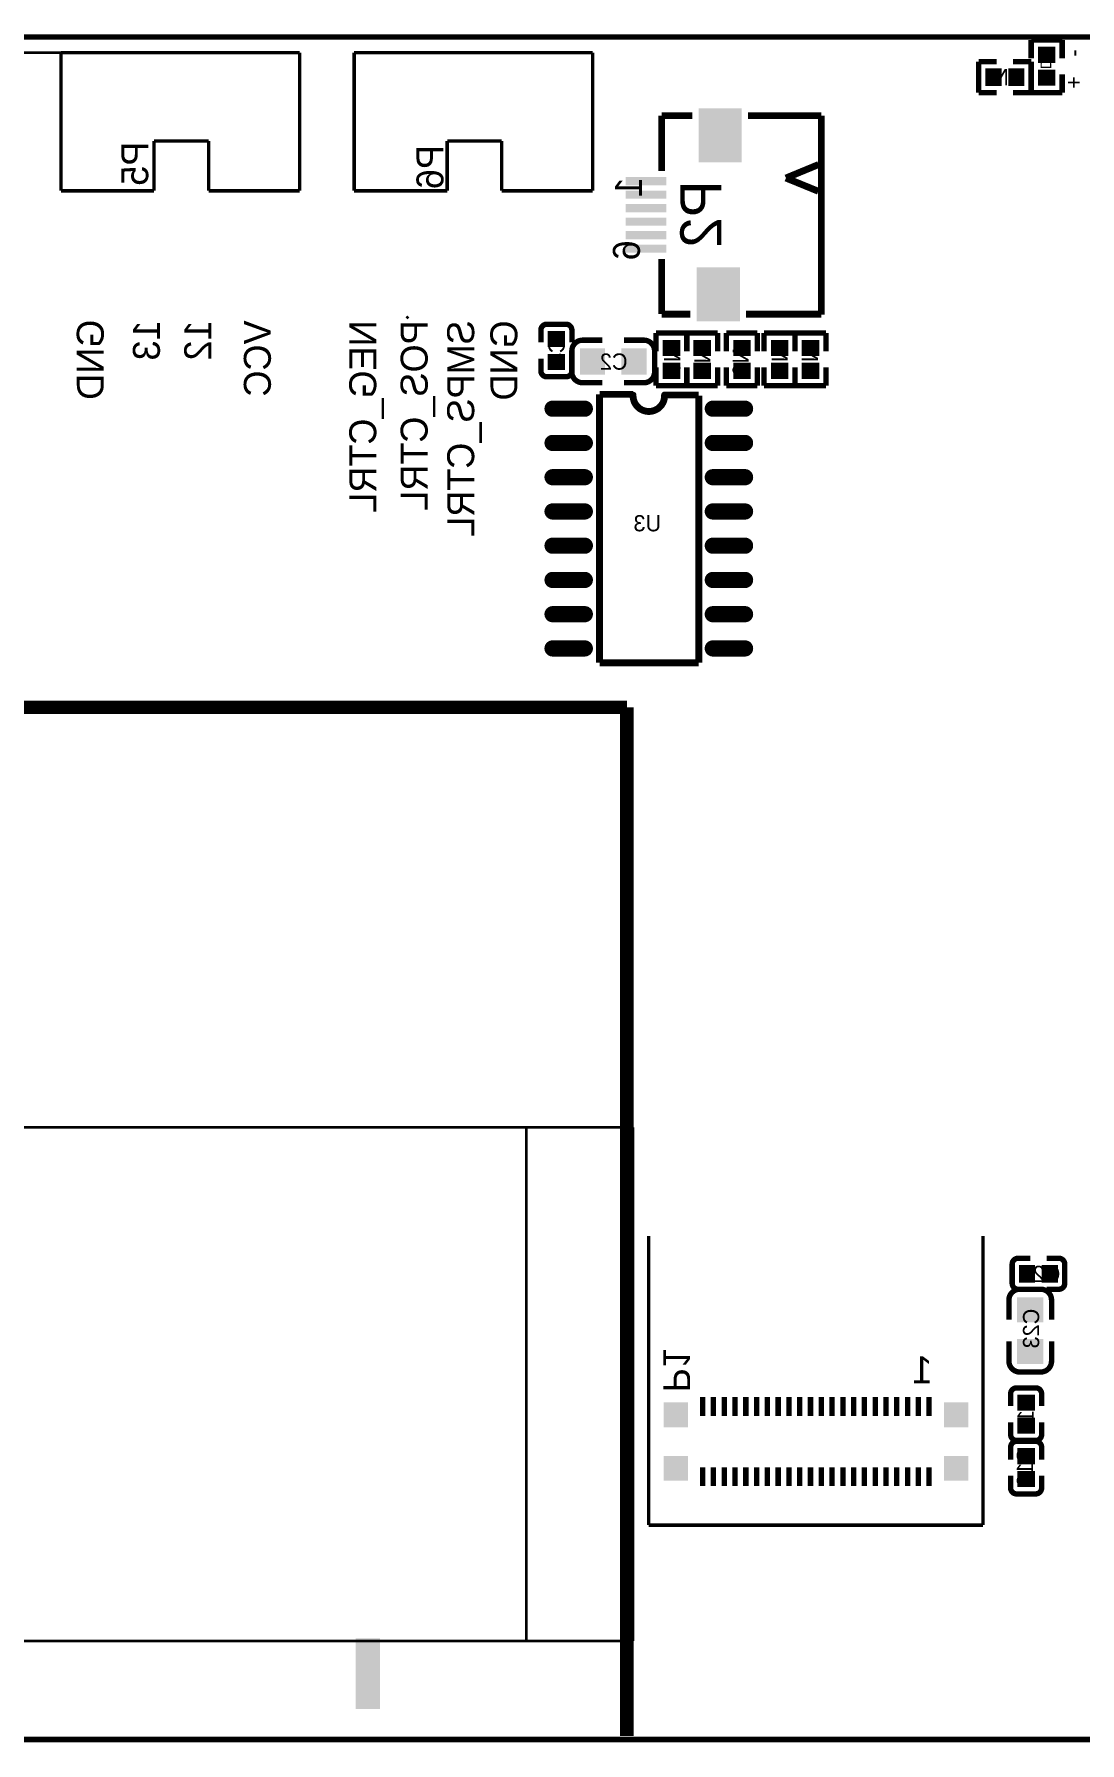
# Model space of a CAD drawing. Extents: x 882 to 2872, y 74 to 1007.
# Drawn here: x 2772.2 to 2811, y 304.6 to 367.9 of the extents above; entities that cross this region are included whole.
import ezdxf

# ---------------------------------------------------------------- set-up
doc = ezdxf.new("R2010")
doc.units = 0
doc.header["$MEASUREMENT"] = 0
doc.layers.add('BOTTOMOVERLAY', color=54, linetype='CONTINUOUS', lineweight=40)
doc.layers.add('KeepOutLayer', color=6, linetype='CONTINUOUS', lineweight=158)
doc.layers.add('BOTTOMPASTE', color=16, linetype='CONTINUOUS')

msp = doc.modelspace()

# ---------------------------------------------------------------- linework, layer by layer
at = {"layer": 'BOTTOMOVERLAY'}
for points, const_width in [([(2810.345, 367.705), (2809.19499, 367.705)], 0.2), ([(2809.19499, 367.03), (2809.19499, 367.705)], 0.2), ([(2810.345, 367.03), (2810.345, 367.705)], 0.2), ([(2773.211, 367.2364), (2771.2162, 367.2364)], 0.1), ([(2782.0612, 367.2362), (2773.2112, 367.2362)], 0.127), ([(2773.2112, 362.1112), (2773.2112, 367.2362)], 0.127), ([(2782.0612, 362.1112), (2782.0612, 367.2362)], 0.127), ([(2792.9332, 367.2362), (2784.0832, 367.2362)], 0.127), ([(2784.0832, 362.1112), (2784.0832, 367.2362)], 0.127), ([(2792.9332, 362.1112), (2792.9332, 367.2362)], 0.127), ([(2807.2456, 365.7486), (2807.2456, 366.8986)], 0.2), ([(2807.9206, 366.8986), (2807.2456, 366.8986)], 0.2), ([(2809.1956, 366.8986), (2808.5206, 366.8986)], 0.2), ([(2809.1956, 365.7486), (2809.1956, 366.8986)], 0.2), ([(2809.19499, 365.755), (2809.19499, 366.43)], 0.2), ([(2810.345, 365.755), (2810.345, 366.43)], 0.2), ([(2807.9206, 365.7486), (2807.2456, 365.7486)], 0.2), ([(2809.1956, 365.7486), (2808.5206, 365.7486)], 0.2), ([(2810.345, 365.755), (2809.19499, 365.755)], 0.2), ([(2795.48821, 362.85028), (2795.48821, 364.89698)], 0.254), ([(2796.62613, 364.89698), (2795.48821, 364.89698)], 0.254), ([(2801.40895, 364.89698), (2798.68862, 364.89698)], 0.254), ([(2801.40895, 357.51818), (2801.40895, 364.89698)], 0.254), ([(2776.6612, 362.1112), (2776.6612, 363.9612)], 0.127), ([(2778.6862, 363.9612), (2776.6612, 363.9612)], 0.127), ([(2778.6862, 362.1112), (2778.6862, 363.9612)], 0.127), ([(2787.5332, 362.1112), (2787.5332, 363.9612)], 0.127), ([(2789.5582, 363.9612), (2787.5332, 363.9612)], 0.127), ([(2789.5582, 362.1112), (2789.5582, 363.9612)], 0.127), ([(2800.09842, 362.5852), (2801.30842, 363.08518)], 0.254), ([(2801.29859, 362.09526), (2800.09842, 362.5852)], 0.254), ([(2776.6612, 362.1112), (2773.2112, 362.1112)], 0.127), ([(2782.0612, 362.1112), (2778.6862, 362.1112)], 0.127), ([(2787.5332, 362.1112), (2784.0832, 362.1112)], 0.127), ([(2792.9332, 362.1112), (2789.5582, 362.1112)], 0.127), ([(2795.48821, 357.5385), (2795.48821, 359.58638)], 0.254), ([(2786.0972, 357.3804), (2786.021, 357.4566)], 0.1), ([(2796.55755, 357.5385), (2795.48821, 357.5385)], 0.254), ([(2801.40895, 357.5385), (2798.62006, 357.5385)], 0.254), ([(2791.0086, 356.489), (2791.0086, 356.939)], 0.2), ([(2791.9386, 357.164), (2791.2286, 357.164)], 0.2), ([(2792.1586, 356.489), (2792.1586, 356.939)], 0.2), ([(2796.4258, 356.8338), (2795.2758, 356.8338)], 0.2), ([(2795.2758, 356.1588), (2795.2758, 356.8338)], 0.2), ([(2796.4188, 356.1588), (2796.4188, 356.8338)], 0.2), ([(2797.5688, 356.8338), (2796.4188, 356.8338)], 0.2), ([(2796.4258, 356.1588), (2796.4258, 356.8338)], 0.2), ([(2797.5688, 356.1588), (2797.5688, 356.8338)], 0.2), ([(2797.892, 356.1588), (2797.892, 356.8338)], 0.2), ([(2799.042, 356.8338), (2797.892, 356.8338)], 0.2), ([(2799.042, 356.1588), (2799.042, 356.8338)], 0.2), ([(2799.289, 356.1588), (2799.289, 356.8338)], 0.2), ([(2800.43901, 356.8338), (2799.289, 356.8338)], 0.2), ([(2800.43199, 356.1588), (2800.43199, 356.8338)], 0.2), ([(2801.582, 356.8338), (2800.43199, 356.8338)], 0.2), ([(2800.43901, 356.1588), (2800.43901, 356.8338)], 0.2), ([(2801.582, 356.1588), (2801.582, 356.8338)], 0.2), ([(2792.1568, 355.3926), (2792.1568, 356.1726)], 0.2), ([(2793.2918, 356.5726), (2792.5568, 356.5726)], 0.2), ([(2794.8268, 356.5726), (2794.0918, 356.5726)], 0.2), ([(2795.2268, 355.3926), (2795.2268, 356.1726)], 0.2), ([(2791.0086, 355.439), (2791.0086, 355.889)], 0.2), ([(2792.1586, 355.439), (2792.1586, 355.889)], 0.2), ([(2795.2758, 354.8838), (2795.2758, 355.5588)], 0.2), ([(2796.4188, 354.8838), (2796.4188, 355.5588)], 0.2), ([(2796.4258, 354.8838), (2796.4258, 355.5588)], 0.2), ([(2797.5688, 354.8838), (2797.5688, 355.5588)], 0.2), ([(2797.892, 354.8838), (2797.892, 355.5588)], 0.2), ([(2799.042, 354.8838), (2799.042, 355.5588)], 0.2), ([(2799.289, 354.8838), (2799.289, 355.5588)], 0.2), ([(2800.43199, 354.8838), (2800.43199, 355.5588)], 0.2), ([(2800.43901, 354.8838), (2800.43901, 355.5588)], 0.2), ([(2801.582, 354.8838), (2801.582, 355.5588)], 0.2), ([(2791.9386, 355.214), (2791.2286, 355.214)], 0.2), ([(2793.29179, 354.9926), (2792.55679, 354.9926)], 0.2), ([(2794.8268, 354.9926), (2794.0918, 354.9926)], 0.2), ([(2796.4258, 354.8838), (2795.2758, 354.8838)], 0.2), ([(2797.5688, 354.8838), (2796.4188, 354.8838)], 0.2), ([(2799.042, 354.8838), (2797.892, 354.8838)], 0.2), ([(2800.43901, 354.8838), (2799.289, 354.8838)], 0.2), ([(2801.582, 354.8838), (2800.43199, 354.8838)], 0.2), ([(2793.1838, 344.60914), (2793.1838, 354.56086)], 0.254), ([(2794.42827, 354.56086), (2793.1838, 354.56086)], 0.254), ([(2796.8668, 354.538), (2795.5968, 354.538)], 0.254), ([(2796.8668, 344.60914), (2796.8668, 354.5126)], 0.254), ([(2796.8668, 344.60914), (2793.1838, 344.60914)], 0.254), ([(2794.1998, 342.9556), (2735.9322, 342.9556)], 0.5), ([(2794.1998, 304.8048), (2794.1998, 342.9556)], 0.5), ([(2790.4645, 327.3854), (2722.6435, 327.3854)], 0.1), ([(2794.4254, 327.3854), (2722.6704, 327.3854)], 0.1), ([(2790.4645, 308.3354), (2790.4645, 327.3854)], 0.1), ([(2794.4254, 308.3354), (2794.4254, 327.3854)], 0.1), ([(2795.01019, 312.62673), (2795.01019, 323.3468)], 0.127), ([(2807.41011, 312.62673), (2807.41011, 323.3468)], 0.127), ([(2809.1652, 322.5248), (2808.7152, 322.5248)], 0.2), ([(2810.2152, 322.5248), (2809.7652, 322.5248)], 0.2), ([(2808.4902, 321.5948), (2808.4902, 322.3048)], 0.2), ([(2810.4402, 321.59481), (2810.4402, 322.3048)], 0.2), ([(2809.1652, 321.3748), (2808.7152, 321.3748)], 0.2), ([(2809.5504, 321.3766), (2808.7704, 321.3766)], 0.2), ([(2810.2152, 321.3748), (2809.7652, 321.3748)], 0.2), ([(2808.3704, 320.2416), (2808.3704, 320.9766)], 0.2), ([(2809.9504, 320.2416), (2809.9504, 320.9766)], 0.2), ([(2808.3704, 318.7066), (2808.3704, 319.4416)], 0.2), ([(2809.9504, 318.70659), (2809.9504, 319.44159)], 0.2), ([(2809.5504, 318.3066), (2808.7704, 318.3066)], 0.2), ([(2808.433, 317.0428), (2808.433, 317.4928)], 0.2), ([(2809.36299, 317.7178), (2808.653, 317.7178)], 0.2), ([(2809.583, 317.0428), (2809.583, 317.4928)], 0.2), ([(2808.433, 315.9928), (2808.433, 316.4428)], 0.2), ([(2809.583, 315.9928), (2809.583, 316.4428)], 0.2), ([(2808.433, 315.0616), (2808.433, 315.5116)], 0.2), ([(2809.363, 315.7678), (2808.65301, 315.7678)], 0.2), ([(2809.36299, 315.7366), (2808.653, 315.7366)], 0.2), ([(2809.583, 315.0616), (2809.583, 315.5116)], 0.2), ([(2808.433, 314.0116), (2808.433, 314.4616)], 0.2), ([(2809.583, 314.0116), (2809.583, 314.4616)], 0.2), ([(2809.363, 313.7866), (2808.65301, 313.7866)], 0.2), ([(2807.41011, 312.62673), (2795.01019, 312.62673)], 0.127), ([(2790.4645, 308.3354), (2722.6435, 308.3354)], 0.1), ([(2794.4254, 308.3354), (2722.6704, 308.3354)], 0.1)]:
    msp.add_lwpolyline(points, dxfattribs=dict(at, const_width=const_width))
for points, const_width in [([(2791.0086, 356.944, -0.414214), (2791.2286, 357.164)], 0.2), ([(2791.9386, 357.164, -0.414214), (2792.15859, 356.944)], 0.2), ([(2792.1568, 356.1726, -0.414213), (2792.5568, 356.5726)], 0.2), ([(2794.8268, 356.5726, -0.414213), (2795.2268, 356.1726)], 0.2), ([(2791.2286, 355.214, -0.414214), (2791.0086, 355.434)], 0.2), ([(2792.1586, 355.434, -0.414214), (2791.9386, 355.214)], 0.2), ([(2792.55679, 354.9926, -0.414213), (2792.15679, 355.3926)], 0.2), ([(2795.2268, 355.3926, -0.414213), (2794.8268, 354.9926)], 0.2), ([(2795.5968, 354.538, -1.041954), (2794.42827, 354.53508)], 0.254), ([(2808.4902, 322.3048, -0.414214), (2808.7102, 322.52479)], 0.2), ([(2810.2202, 322.5248, -0.414214), (2810.4402, 322.3048)], 0.2), ([(2808.3704, 320.9766, -0.414213), (2808.7704, 321.3766)], 0.2), ([(2808.7102, 321.3748, -0.414214), (2808.4902, 321.5948)], 0.2), ([(2809.5504, 321.3766, -0.414213), (2809.9504, 320.9766)], 0.2), ([(2810.4402, 321.5948, -0.414214), (2810.2202, 321.3748)], 0.2), ([(2808.7704, 318.3066, -0.414213), (2808.3704, 318.7066)], 0.2), ([(2809.9504, 318.70659, -0.414213), (2809.5504, 318.30659)], 0.2), ([(2808.433, 317.4978, -0.414214), (2808.653, 317.7178)], 0.2), ([(2809.363, 317.7178, -0.414214), (2809.583, 317.4978)], 0.2), ([(2808.65301, 315.7678, -0.414214), (2808.433, 315.9878)], 0.2), ([(2808.433, 315.5166, -0.414214), (2808.653, 315.7366)], 0.2), ([(2809.583, 315.9878, -0.414214), (2809.363, 315.7678)], 0.2), ([(2809.36299, 315.7366, -0.414214), (2809.583, 315.5166)], 0.2), ([(2808.653, 313.7866, -0.414214), (2808.433, 314.0066)], 0.2), ([(2809.583, 314.0066, -0.414214), (2809.363, 313.7866)], 0.2)]:
    msp.add_lwpolyline(points, format="xyb", dxfattribs=dict(at, const_width=const_width))
for points, const_width in [([(2791.0086, 356.894, 1), (2791.0086, 356.994, 1)], 0.1), ([(2791.2286, 357.114, 1), (2791.2286, 357.214, 1)], 0.1), ([(2791.9386, 357.114, 1), (2791.9386, 357.214, 1)], 0.1), ([(2792.15859, 356.894, 1), (2792.15859, 356.994, 1)], 0.1), ([(2792.1568, 356.1226, 1), (2792.1568, 356.2226, 1)], 0.1), ([(2792.5568, 356.5226, 1), (2792.5568, 356.6226, 1)], 0.1), ([(2794.8268, 356.5226, 1), (2794.8268, 356.6226, 1)], 0.1), ([(2795.2268, 356.1226, 1), (2795.2268, 356.2226, 1)], 0.1), ([(2791.0086, 355.384, 1), (2791.0086, 355.484, 1)], 0.1), ([(2792.15679, 355.3426, 1), (2792.15679, 355.4426, 1)], 0.1), ([(2792.1586, 355.384, 1), (2792.1586, 355.484, 1)], 0.1), ([(2795.2268, 355.3426, 1), (2795.2268, 355.4426, 1)], 0.1), ([(2791.2286, 355.164, 1), (2791.2286, 355.264, 1)], 0.1), ([(2791.9386, 355.164, 1), (2791.9386, 355.264, 1)], 0.1), ([(2792.55679, 354.9426, 1), (2792.55679, 355.0426, 1)], 0.1), ([(2794.8268, 354.9426, 1), (2794.8268, 355.0426, 1)], 0.1), ([(2794.42827, 354.47158, 1), (2794.42827, 354.59858, 1)], 0.127), ([(2795.5968, 354.4745, 1), (2795.5968, 354.6015, 1)], 0.127), ([(2808.7102, 322.47479, 1), (2808.7102, 322.57479, 1)], 0.1), ([(2810.2202, 322.4748, 1), (2810.2202, 322.5748, 1)], 0.1), ([(2808.4902, 322.2548, 1), (2808.4902, 322.3548, 1)], 0.1), ([(2810.4402, 322.2548, 1), (2810.4402, 322.3548, 1)], 0.1), ([(2808.4902, 321.5448, 1), (2808.4902, 321.6448, 1)], 0.1), ([(2808.7102, 321.3248, 1), (2808.7102, 321.4248, 1)], 0.1), ([(2808.7704, 321.3266, 1), (2808.7704, 321.4266, 1)], 0.1), ([(2809.5504, 321.3266, 1), (2809.5504, 321.4266, 1)], 0.1), ([(2810.2202, 321.3248, 1), (2810.2202, 321.4248, 1)], 0.1), ([(2810.4402, 321.5448, 1), (2810.4402, 321.6448, 1)], 0.1), ([(2808.3704, 320.9266, 1), (2808.3704, 321.0266, 1)], 0.1), ([(2809.9504, 320.9266, 1), (2809.9504, 321.0266, 1)], 0.1), ([(2808.3704, 318.6566, 1), (2808.3704, 318.7566, 1)], 0.1), ([(2809.9504, 318.65659, 1), (2809.9504, 318.75659, 1)], 0.1), ([(2808.7704, 318.2566, 1), (2808.7704, 318.3566, 1)], 0.1), ([(2809.5504, 318.25659, 1), (2809.5504, 318.35659, 1)], 0.1), ([(2808.433, 317.4478, 1), (2808.433, 317.5478, 1)], 0.1), ([(2808.653, 317.6678, 1), (2808.653, 317.7678, 1)], 0.1), ([(2809.363, 317.6678, 1), (2809.363, 317.7678, 1)], 0.1), ([(2809.583, 317.4478, 1), (2809.583, 317.5478, 1)], 0.1), ([(2808.433, 315.9378, 1), (2808.433, 316.0378, 1)], 0.1), ([(2808.433, 315.4666, 1), (2808.433, 315.5666, 1)], 0.1), ([(2808.65301, 315.7178, 1), (2808.65301, 315.8178, 1)], 0.1), ([(2808.653, 315.6866, 1), (2808.653, 315.7866, 1)], 0.1), ([(2809.36299, 315.6866, 1), (2809.36299, 315.7866, 1)], 0.1), ([(2809.363, 315.7178, 1), (2809.363, 315.8178, 1)], 0.1), ([(2809.583, 315.9378, 1), (2809.583, 316.0378, 1)], 0.1), ([(2809.583, 315.4666, 1), (2809.583, 315.5666, 1)], 0.1), ([(2808.433, 313.9566, 1), (2808.433, 314.0566, 1)], 0.1), ([(2808.653, 313.7366, 1), (2808.653, 313.8366, 1)], 0.1), ([(2809.363, 313.7366, 1), (2809.363, 313.8366, 1)], 0.1), ([(2809.583, 313.9566, 1), (2809.583, 314.0566, 1)], 0.1)]:
    msp.add_lwpolyline(points, format="xyb", close=True, dxfattribs=dict(at, const_width=const_width))
at = {"layer": 'BOTTOMPASTE', "const_width": 0.6}
for points in [[(2792.63977, 354.03), (2791.44183, 354.03)], [(2798.58337, 354.03), (2797.38543, 354.03)], [(2792.63977, 352.76), (2791.44183, 352.76)], [(2798.58337, 352.76), (2797.38543, 352.76)], [(2792.63977, 351.49), (2791.44183, 351.49)], [(2798.58337, 351.49), (2797.38543, 351.49)], [(2792.63977, 350.22), (2791.44183, 350.22)], [(2798.58337, 350.22), (2797.38543, 350.22)], [(2792.63977, 348.95), (2791.44183, 348.95)], [(2798.58337, 348.95), (2797.38543, 348.95)], [(2792.63977, 347.68), (2791.44183, 347.68)], [(2798.58337, 347.68), (2797.38543, 347.68)], [(2792.63977, 346.41), (2791.44183, 346.41)], [(2798.58337, 346.41), (2797.38543, 346.41)], [(2792.63977, 345.14), (2791.44183, 345.14)], [(2798.58337, 345.14), (2797.38543, 345.14)]]:
    msp.add_lwpolyline(points, dxfattribs=at)
at = {"layer": 'BOTTOMPASTE', "const_width": 0.3}
for points in [[(2791.44183, 353.88, 1), (2791.44183, 354.18, 1)], [(2792.63977, 353.88, 1), (2792.63977, 354.18, 1)], [(2797.38543, 353.88, 1), (2797.38543, 354.18, 1)], [(2798.58337, 353.88, 1), (2798.58337, 354.18, 1)], [(2791.44183, 352.61, 1), (2791.44183, 352.91, 1)], [(2792.63977, 352.61, 1), (2792.63977, 352.91, 1)], [(2797.38543, 352.61, 1), (2797.38543, 352.91, 1)], [(2798.58337, 352.61, 1), (2798.58337, 352.91, 1)], [(2791.44183, 351.34, 1), (2791.44183, 351.64, 1)], [(2792.63977, 351.34, 1), (2792.63977, 351.64, 1)], [(2797.38543, 351.34, 1), (2797.38543, 351.64, 1)], [(2798.58337, 351.34, 1), (2798.58337, 351.64, 1)], [(2791.44183, 350.07, 1), (2791.44183, 350.37, 1)], [(2792.63977, 350.07, 1), (2792.63977, 350.37, 1)], [(2797.38543, 350.07, 1), (2797.38543, 350.37, 1)], [(2798.58337, 350.07, 1), (2798.58337, 350.37, 1)], [(2791.44183, 348.8, 1), (2791.44183, 349.1, 1)], [(2792.63977, 348.8, 1), (2792.63977, 349.1, 1)], [(2797.38543, 348.8, 1), (2797.38543, 349.1, 1)], [(2798.58337, 348.8, 1), (2798.58337, 349.1, 1)], [(2791.44183, 347.53, 1), (2791.44183, 347.83, 1)], [(2792.63977, 347.53, 1), (2792.63977, 347.83, 1)], [(2797.38543, 347.53, 1), (2797.38543, 347.83, 1)], [(2798.58337, 347.53, 1), (2798.58337, 347.83, 1)], [(2791.44183, 346.26, 1), (2791.44183, 346.56, 1)], [(2792.63977, 346.26, 1), (2792.63977, 346.56, 1)], [(2797.38543, 346.26, 1), (2797.38543, 346.56, 1)], [(2798.58337, 346.26, 1), (2798.58337, 346.56, 1)], [(2791.44183, 344.99, 1), (2791.44183, 345.29, 1)], [(2792.63977, 344.99, 1), (2792.63977, 345.29, 1)], [(2797.38543, 344.99, 1), (2797.38543, 345.29, 1)], [(2798.58337, 344.99, 1), (2798.58337, 345.29, 1)]]:
    msp.add_lwpolyline(points, format="xyb", close=True, dxfattribs=at)
at = {"layer": 'BOTTOMPASTE'}
for points in [[(2810.095, 366.855), (2810.095, 367.455), (2809.445, 366.855), (2809.445, 367.455)], [(2807.4956, 365.9986), (2808.0956, 365.9986), (2807.4956, 366.6486), (2808.0956, 366.6486)], [(2808.3456, 365.9986), (2808.9456, 365.9986), (2808.3456, 366.6486), (2808.9456, 366.6486)], [(2810.095, 366.005), (2810.095, 366.605), (2809.445, 366.005), (2809.445, 366.605)], [(2798.45748, 363.16834), (2798.45748, 365.16732), (2796.85727, 363.16834), (2796.85727, 365.16732)], [(2795.65841, 362.31691), (2795.65841, 362.6192), (2794.15724, 362.31691), (2794.15724, 362.6192)], [(2795.65841, 361.8191), (2795.65841, 362.11879), (2794.15724, 361.8191), (2794.15724, 362.11879)], [(2795.65841, 361.31872), (2795.65841, 361.61842), (2794.15724, 361.31872), (2794.15724, 361.61842)], [(2795.65841, 360.81833), (2795.65841, 361.11805), (2794.15724, 360.81833), (2794.15724, 361.11805)], [(2795.65841, 360.31793), (2795.65841, 360.61768), (2794.15724, 360.31793), (2794.15724, 360.61768)], [(2795.65841, 359.81758), (2795.65841, 360.11727), (2794.15724, 359.81758), (2794.15724, 360.11727)], [(2798.38891, 357.26944), (2798.38891, 359.26842), (2796.78868, 357.26944), (2796.78868, 359.26842)], [(2791.2586, 356.914), (2791.2586, 356.314), (2791.9086, 356.914), (2791.9086, 356.314)], [(2793.3868, 356.2726), (2792.4568, 356.2726), (2793.3868, 355.2926), (2792.4568, 355.2926)], [(2794.9268, 356.2726), (2793.9968, 356.2726), (2794.9268, 355.2926), (2793.9968, 355.2926)], [(2795.5258, 356.5838), (2795.5258, 355.9838), (2796.1758, 356.5838), (2796.1758, 355.9838)], [(2796.6688, 356.5838), (2796.6688, 355.9838), (2797.3188, 356.5838), (2797.3188, 355.9838)], [(2798.142, 356.5838), (2798.142, 355.9838), (2798.792, 356.5838), (2798.792, 355.9838)], [(2799.539, 356.5838), (2799.539, 355.9838), (2800.189, 356.5838), (2800.189, 355.9838)], [(2801.332, 355.9838), (2801.332, 356.5838), (2800.682, 355.9838), (2800.682, 356.5838)], [(2791.2586, 356.064), (2791.2586, 355.464), (2791.9086, 356.064), (2791.9086, 355.464)], [(2795.5258, 355.7338), (2795.5258, 355.1338), (2796.1758, 355.7338), (2796.1758, 355.1338)], [(2796.6688, 355.7338), (2796.6688, 355.1338), (2797.3188, 355.7338), (2797.3188, 355.1338)], [(2798.142, 355.7338), (2798.142, 355.1338), (2798.792, 355.7338), (2798.792, 355.1338)], [(2799.539, 355.7338), (2799.539, 355.1338), (2800.189, 355.7338), (2800.189, 355.1338)], [(2801.332, 355.1338), (2801.332, 355.7338), (2800.682, 355.1338), (2800.682, 355.7338)], [(2808.7402, 321.6248), (2809.3402, 321.6248), (2808.7402, 322.2748), (2809.3402, 322.2748)], [(2809.5902, 321.6248), (2810.1902, 321.6248), (2809.5902, 322.2748), (2810.1902, 322.2748)], [(2808.6704, 321.0766), (2808.6704, 320.1466), (2809.6504, 321.0766), (2809.6504, 320.1466)], [(2808.6704, 319.5366), (2808.6704, 318.6066), (2809.6504, 319.5366), (2809.6504, 318.6066)], [(2809.333, 316.8678), (2809.333, 317.4678), (2808.683, 316.8678), (2808.683, 317.4678)], [(2795.56021, 316.25664), (2796.46021, 316.25664), (2795.56021, 317.17664), (2796.46021, 317.17664)], [(2797.11021, 317.37677), (2796.91021, 317.37677), (2797.11021, 316.67677), (2796.91021, 316.67677)], [(2797.51021, 317.37677), (2797.31021, 317.37677), (2797.51021, 316.67677), (2797.31021, 316.67677)], [(2797.91021, 317.37677), (2797.71021, 317.37677), (2797.91021, 316.67677), (2797.71021, 316.67677)], [(2798.31021, 317.37677), (2798.11021, 317.37677), (2798.31021, 316.67677), (2798.11021, 316.67677)], [(2798.7102, 317.37677), (2798.51021, 317.37677), (2798.7102, 316.67677), (2798.51021, 316.67677)], [(2799.1102, 317.37677), (2798.91021, 317.37677), (2799.1102, 316.67677), (2798.91021, 316.67677)], [(2799.5102, 317.37677), (2799.3102, 317.37677), (2799.5102, 316.67677), (2799.3102, 316.67677)], [(2799.9102, 317.37677), (2799.7102, 317.37677), (2799.9102, 316.67677), (2799.7102, 316.67677)], [(2800.3102, 317.37677), (2800.1102, 317.37677), (2800.3102, 316.67677), (2800.1102, 316.67677)], [(2800.7102, 317.37677), (2800.5102, 317.37677), (2800.7102, 316.67677), (2800.5102, 316.67677)], [(2801.1102, 317.37677), (2800.9102, 317.37677), (2801.1102, 316.67677), (2800.9102, 316.67677)], [(2801.5102, 317.37677), (2801.3102, 317.37677), (2801.5102, 316.67677), (2801.3102, 316.67677)], [(2801.9102, 317.37677), (2801.7102, 317.37677), (2801.9102, 316.67677), (2801.7102, 316.67677)], [(2802.31022, 317.37677), (2802.11022, 317.37677), (2802.31022, 316.67677), (2802.11022, 316.67677)], [(2802.71027, 317.37677), (2802.51027, 317.37677), (2802.71027, 316.67677), (2802.51027, 316.67677)], [(2803.11032, 317.37677), (2802.91032, 317.37677), (2803.11032, 316.67677), (2802.91032, 316.67677)], [(2803.51012, 317.37677), (2803.31012, 317.37677), (2803.51012, 316.67677), (2803.31012, 316.67677)], [(2803.91017, 317.37677), (2803.71017, 317.37677), (2803.91017, 316.67677), (2803.71017, 316.67677)], [(2804.31022, 317.37677), (2804.11022, 317.37677), (2804.31022, 316.67677), (2804.11022, 316.67677)], [(2804.71027, 317.37677), (2804.51027, 317.37677), (2804.71027, 316.67677), (2804.51027, 316.67677)], [(2805.11032, 317.37677), (2804.91032, 317.37677), (2805.11032, 316.67677), (2804.91032, 316.67677)], [(2805.51012, 317.37677), (2805.31012, 317.37677), (2805.51012, 316.67677), (2805.31012, 316.67677)], [(2805.96011, 316.25664), (2806.86011, 316.25664), (2805.96011, 317.17664), (2806.86011, 317.17664)], [(2809.333, 316.0178), (2809.333, 316.6178), (2808.683, 316.0178), (2808.683, 316.6178)], [(2795.56021, 314.27671), (2796.46021, 314.27671), (2795.56021, 315.19671), (2796.46021, 315.19671)], [(2805.96011, 314.27671), (2806.86011, 314.27671), (2805.96011, 315.19671), (2806.86011, 315.19671)], [(2808.683, 315.4866), (2808.683, 314.8866), (2809.333, 315.4866), (2809.333, 314.8866)], [(2797.11021, 314.77683), (2796.91021, 314.77683), (2797.11021, 314.07683), (2796.91021, 314.07683)], [(2797.51021, 314.77683), (2797.31021, 314.77683), (2797.51021, 314.07683), (2797.31021, 314.07683)], [(2797.91021, 314.77683), (2797.71021, 314.77683), (2797.91021, 314.07683), (2797.71021, 314.07683)], [(2798.31021, 314.77683), (2798.11021, 314.77683), (2798.31021, 314.07683), (2798.11021, 314.07683)], [(2798.7102, 314.77683), (2798.51021, 314.77683), (2798.7102, 314.07683), (2798.51021, 314.07683)], [(2799.1102, 314.77683), (2798.91021, 314.77683), (2799.1102, 314.07683), (2798.91021, 314.07683)], [(2799.5102, 314.77683), (2799.3102, 314.77683), (2799.5102, 314.07683), (2799.3102, 314.07683)], [(2799.9102, 314.77683), (2799.7102, 314.77683), (2799.9102, 314.07683), (2799.7102, 314.07683)], [(2800.3102, 314.77683), (2800.1102, 314.77683), (2800.3102, 314.07683), (2800.1102, 314.07683)], [(2800.7102, 314.77683), (2800.5102, 314.77683), (2800.7102, 314.07683), (2800.5102, 314.07683)], [(2801.1102, 314.77683), (2800.9102, 314.77683), (2801.1102, 314.07683), (2800.9102, 314.07683)], [(2801.5102, 314.77683), (2801.3102, 314.77683), (2801.5102, 314.07683), (2801.3102, 314.07683)], [(2801.9102, 314.77683), (2801.7102, 314.77683), (2801.9102, 314.07683), (2801.7102, 314.07683)], [(2802.31022, 314.77683), (2802.11022, 314.77683), (2802.31022, 314.07683), (2802.11022, 314.07683)], [(2802.71027, 314.77683), (2802.51027, 314.77683), (2802.71027, 314.07683), (2802.51027, 314.07683)], [(2803.11032, 314.77683), (2802.91032, 314.77683), (2803.11032, 314.07683), (2802.91032, 314.07683)], [(2803.51012, 314.77683), (2803.31012, 314.77683), (2803.51012, 314.07683), (2803.31012, 314.07683)], [(2803.91017, 314.77683), (2803.71017, 314.77683), (2803.91017, 314.07683), (2803.71017, 314.07683)], [(2804.31022, 314.77683), (2804.11022, 314.77683), (2804.31022, 314.07683), (2804.11022, 314.07683)], [(2804.71027, 314.77683), (2804.51027, 314.77683), (2804.71027, 314.07683), (2804.51027, 314.07683)], [(2805.11032, 314.77683), (2804.91032, 314.77683), (2805.11032, 314.07683), (2804.91032, 314.07683)], [(2805.51012, 314.77683), (2805.31012, 314.77683), (2805.51012, 314.07683), (2805.31012, 314.07683)], [(2808.683, 314.6366), (2808.683, 314.0366), (2809.333, 314.6366), (2809.333, 314.0366)]]:
    msp.add_solid(points, dxfattribs=at)
at = {"layer": 'KeepOutLayer', "const_width": 0.2}
for points in [[(2813.54047, 367.82011), (2763.82065, 367.82011)], [(2813.2244, 304.6778), (2701.80001, 304.6778)]]:
    msp.add_lwpolyline(points, dxfattribs=at)

# ---------------------------------------------------------------- texts
at = {"layer": 'BOTTOMOVERLAY', "text_generation_flag": 2}
for s, height, rotation, p in [('LED7', 0.399999, 270, (2809.5414, 365.968)), ('N4', 0.599999, 180, (2807.7888, 366.6284)), ('P5', 1.000001, 90, (2776.4448, 363.936)), ('P6', 1.000001, 90, (2787.393, 363.809)), ('1', 1, 90, (2794.7586, 362.6152)), ('P2', 1.524, 90, (2797.705, 362.4882)), ('6', 1, 90, (2794.6824, 360.2784)), ('GND', 1.000001, 90, (2774.7942, 357.332)), ('13', 1.000001, 90, (2776.877, 357.3066)), ('12', 1.000001, 90, (2778.782, 357.3066)), ('VCC', 1.000001, 90, (2780.9918, 357.3066)), ('NEG_CTRL', 1.000001, 90, (2784.9034, 357.3066)), ('POS_CTRL', 1.000001, 90, (2786.8084, 357.3066)), ('SMPS_CTRL', 1.000001, 90, (2788.5356, 357.3066)), ('GND', 1.000001, 90, (2790.1358, 357.3066)), ('C4', 0.599999, 90, (2791.8884, 356.6716)), ('N8', 0.599999, 90, (2796.181, 356.3414)), ('N5', 0.599999, 90, (2797.2986, 356.2906)), ('N6', 0.599999, 90, (2798.721, 356.2838)), ('N7', 0.599999, 90, (2800.1688, 356.3414)), ('N9', 0.599999, 90, (2801.2864, 356.3414)), ('C23', 0.599999, 90, (2809.4906, 320.6544)), ('P1', 1.000001, 270, (2795.546, 317.5556)), ('C18', 0.599999, 90, (2809.2874, 317.4794)), ('C19', 0.599999, 90, (2809.262, 315.5236)), ('-', 8, 270, (2781.4998, 305.3382))]:
    msp.add_text(s, height=height, rotation=rotation, dxfattribs=at).set_placement(p)
at = {"layer": 'BOTTOMOVERLAY'}
for s, p in [('-', (2811.0654, 367.0856)), ('+', (2811.0654, 365.8918))]:
    msp.add_text(s, height=0.6, rotation=90, dxfattribs=at).set_placement(p)
at = {"layer": 'BOTTOMOVERLAY', "text_generation_flag": 2}
for s, height, p in [('C2', 0.599999, (2794.2252, 355.4778)), ('U3', 0.599999, (2795.4698, 349.4834)), ('C24', 0.599999, (2810.278, 321.645)), ('1', 1, (2805.5282, 317.8858))]:
    msp.add_text(s, height=height, dxfattribs=at).set_placement(p)

doc.saveas('drawing.dxf')
